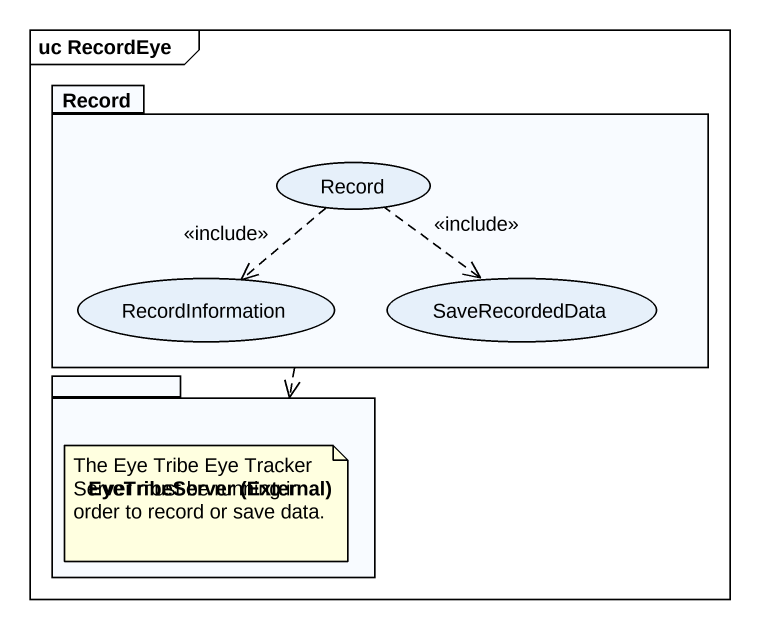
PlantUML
@startuml
mainframe uc RecordEye
package "Record" as Record_ {
  usecase "Record" as Record__2
  usecase RecordInformation
  usecase SaveRecordedData
}
package "EyeTribeServer (External)" as EyeTribeServer_External {
}
Record_ ..> EyeTribeServer_External
Record__2 ..> RecordInformation : <<include>>
Record__2 ..> SaveRecordedData : <<include>>
note as N1
  The Eye Tribe Eye Tracker Server must be running in order to record or save data.
end note
@enduml
